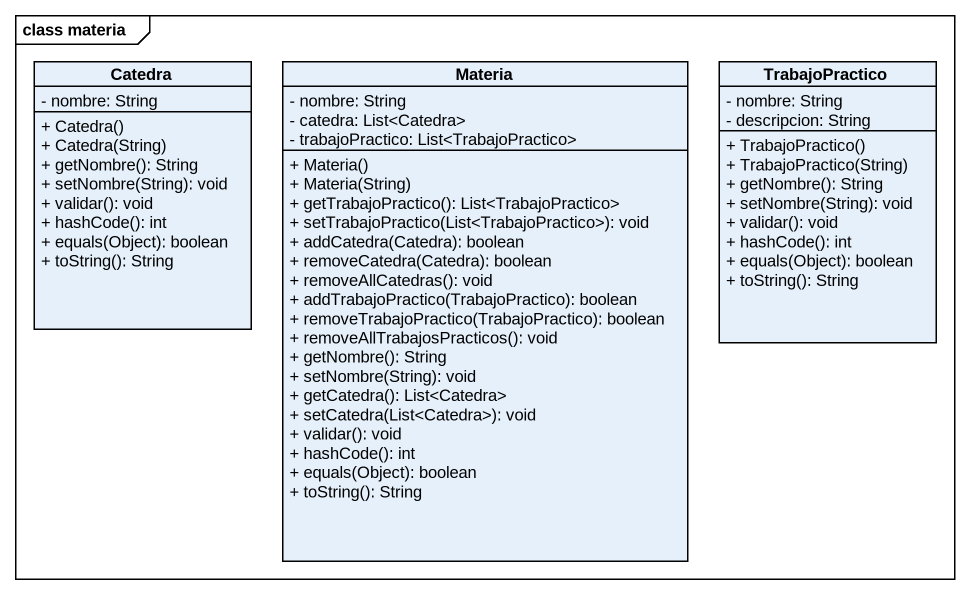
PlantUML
@startuml
mainframe class materia
hide circle
hide empty members
skinparam classAttributeIconSize 0
class Catedra {
  - nombre: String
  + Catedra()
  + Catedra(String)
  + getNombre(): String
  + setNombre(String): void
  + validar(): void
  + hashCode(): int
  + equals(Object): boolean
  + toString(): String
}
class Materia {
  - nombre: String
  - catedra: List<Catedra>
  - trabajoPractico: List<TrabajoPractico>
  + Materia()
  + Materia(String)
  + getTrabajoPractico(): List<TrabajoPractico>
  + setTrabajoPractico(List<TrabajoPractico>): void
  + addCatedra(Catedra): boolean
  + removeCatedra(Catedra): boolean
  + removeAllCatedras(): void
  + addTrabajoPractico(TrabajoPractico): boolean
  + removeTrabajoPractico(TrabajoPractico): boolean
  + removeAllTrabajosPracticos(): void
  + getNombre(): String
  + setNombre(String): void
  + getCatedra(): List<Catedra>
  + setCatedra(List<Catedra>): void
  + validar(): void
  + hashCode(): int
  + equals(Object): boolean
  + toString(): String
}
class TrabajoPractico {
  - nombre: String
  - descripcion: String
  + TrabajoPractico()
  + TrabajoPractico(String)
  + getNombre(): String
  + setNombre(String): void
  + validar(): void
  + hashCode(): int
  + equals(Object): boolean
  + toString(): String
}
@enduml
